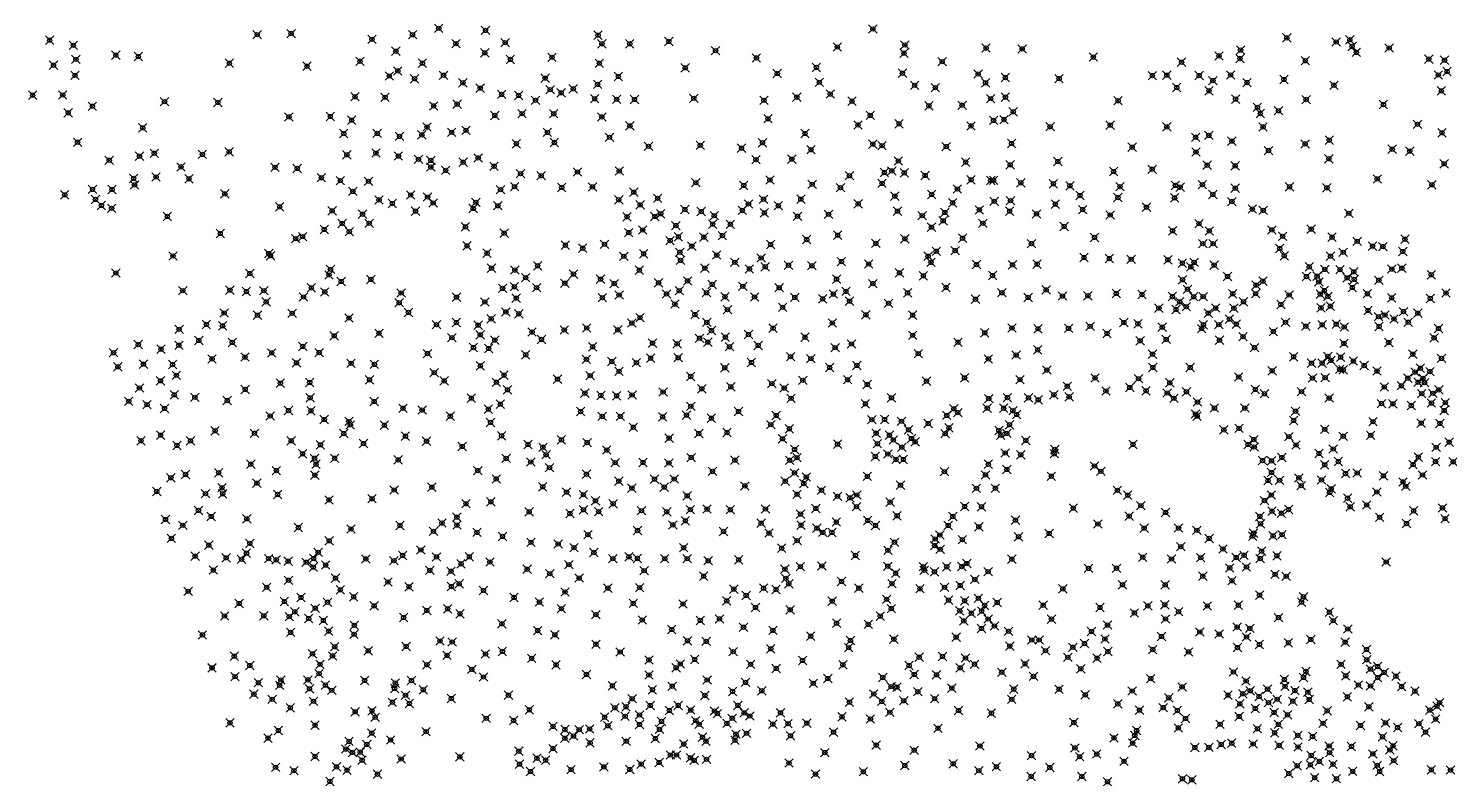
# Model space of a CAD drawing. Header units: millimetres. Extents: x 476859 to 479474, y 2367368 to 2370543.
# Drawn here: x 477284 to 477952, y 2367759 to 2368112 of the extents above; entities that cross this region are included whole.
import ezdxf

# ---------------------------------------------------------------- set-up
doc = ezdxf.new("R2010")
doc.units = ezdxf.units.MM
doc.header["$PDMODE"] = 35
doc.header["$PDSIZE"] = 2

msp = doc.modelspace()

# ---------------------------------------------------------------- linework, layer by layer
for p in [(477391.681, 2368108.976, 13.261), (477407.665, 2368109.449, 14.21), (477464.783, 2368108.927, 8.01), (477477.079, 2368111.927, 7.89), (477499.059, 2368110.964, 7.78), (477551.996, 2368108.697, 7.721), (477681.203, 2368111.638, 8.026), (477875.857, 2368107.441, 7.21), (477294.136, 2368106.371, 12.684), (477305.257, 2368103.95, 12.956), (477445.672, 2368106.775, 8.966), (477456.908, 2368101.176, 9.02), (477485.161, 2368104.715, 8.459), (477508.299, 2368105.212, 7.965), (477553.811, 2368104.67, 7.693), (477566.886, 2368104.671, 8.12), (477585.276, 2368105.762, 8.026), (477607.251, 2368101.43, 7.82), (477664.505, 2368103.152, 8.026), (477696.225, 2368104.114, 6.925), (477734.444, 2368102.657, 6.85), (477751.435, 2368102.247, 6.291), (477854.152, 2368101.734, 6.392), (477899.12, 2368105.51, 6.676), (477905.521, 2368106.528, 6.518), (477906.584, 2368103.433, 6.772), (477924.037, 2368102.706, 6.239), (477295.909, 2368094.597, 12.543), (477306.466, 2368097.36, 12.933), (477325.239, 2368099.299, 13.377), (477335.821, 2368098.691, 13.286), (477378.599, 2368095.54, 13.27), (477415.148, 2368094.128, 14.34), (477440.055, 2368096.456, 9.607), (477469.401, 2368095.55, 9.073), (477498.735, 2368100.411, 8.74), (477510.763, 2368097.324, 9.168), (477530.331, 2368098.309, 7.28), (477552.588, 2368095.507, 7.65), (477626.446, 2368098.019, 7.89), (477695.865, 2368100.261, 7.559), (477713.821, 2368096.263, 6.882), (477784.893, 2368098.44, 6.89), (477826.378, 2368096.012, 7.822), (477843.982, 2368098.964, 6.311), (477853.846, 2368097.7, 6.359), (477884.578, 2368096.721, 6.23), (477908.572, 2368100.628, 6.093), (477942.626, 2368097.464, 6.426), (477950.047, 2368096.976, 5.995), (477306.046, 2368089.85, 12.841), (477453.845, 2368089.541, 9.944), (477457.801, 2368091.912, 9.758), (477465.702, 2368088.236, 9.634), (477479.352, 2368089.866, 9.405), (477527.124, 2368088.523, 8.982), (477561.527, 2368089.312, 8.032), (477593, 2368093.369, 8.06), (477636.257, 2368090.694, 8.14), (477654.666, 2368093.547, 8.404), (477695.119, 2368090.839, 7.816), (477730.749, 2368090.486, 7.028), (477743.527, 2368088.797, 6.681), (477768.783, 2368088.315, 6.87), (477812.659, 2368089.719, 7.968), (477819.499, 2368089.926, 8.009), (477834.665, 2368089.736, 6.33), (477841.111, 2368087.375, 5.94), (477849.465, 2368090, 6.144), (477874.524, 2368087.906, 6.26), (477947.118, 2368090.01, 6.273), (477951.225, 2368091.633, 5.875), (477488.445, 2368086.358, 9.833), (477496.589, 2368083.826, 9.517), (477506.658, 2368080.886, 9.426), (477529.477, 2368083.125, 8.445), (477534.635, 2368081.638, 9.195), (477540.329, 2368083.462, 9.456), (477551.794, 2368085.583, 7.61), (477656.049, 2368086.548, 8.297), (477661.195, 2368081.044, 7.983), (477700.882, 2368085.161, 7.799), (477710.612, 2368084.047, 7.76), (477734.23, 2368086.325, 6.788), (477824.12, 2368084.087, 8.252), (477839.281, 2368082.586, 6.172), (477857.166, 2368086.42, 6.57), (477898.03, 2368085.174, 6.51), (477948.545, 2368082.53, 6.487), (477286.133, 2368080.509, 12.674), (477300.273, 2368080.605, 12.525), (477314.217, 2368075.303, 12.981), (477348.151, 2368077.472, 13.483), (477373.214, 2368077.109, 13.477), (477437.684, 2368079.799, 9.993), (477451.842, 2368079.496, 10.12), (477474.678, 2368075.454, 9.987), (477485.719, 2368076.314, 9.874), (477514.66, 2368080.395, 9.381), (477522.563, 2368078.111, 8.894), (477550.419, 2368078.847, 9.206), (477560.741, 2368078.552, 7.54), (477569.145, 2368078.496, 7.456), (477597.022, 2368079.024, 7.46), (477630.009, 2368078.091, 9.054), (477645.486, 2368079.594, 8.05), (477671.404, 2368077.667, 8.142), (477707.596, 2368075.541, 7.78), (477723.187, 2368075.774, 7.791), (477736.632, 2368078.867, 7.697), (477743.547, 2368079.608, 6.84), (477796.523, 2368077.906, 6.89), (477851.806, 2368078.67, 6.16), (477862.035, 2368074.813, 6.63), (477884.939, 2368078.44, 6.756), (477921.299, 2368076.099, 5.42), (477302.836, 2368072.23, 12.515), (477406.625, 2368070.294, 13.138), (477426.107, 2368070.498, 15.574), (477436.131, 2368068.768, 10.381), (477503.447, 2368071, 9.441), (477516.255, 2368071.821, 8.558), (477531.145, 2368071.805, 9.466), (477553.754, 2368070.298, 8.14), (477631.921, 2368069.448, 7.39), (477680.005, 2368071.014, 8.374), (477738.002, 2368068.662, 7.753), (477742.876, 2368069.033, 7.672), (477747.222, 2368072.691, 7.554), (477863.433, 2368071.876, 7.025), (477871.979, 2368073.204, 7.015), (477337.876, 2368065.156, 13.185), (477432.406, 2368062.488, 10.602), (477448.151, 2368062.565, 10.931), (477458.628, 2368061.156, 10.762), (477469.144, 2368061.861, 10.588), (477471.55, 2368065.535, 9.972), (477483.164, 2368063.051, 10.027), (477489.903, 2368064.016, 9.802), (477528.178, 2368063.026, 9.297), (477557.387, 2368060.697, 7.86), (477566.967, 2368066.094, 8.189), (477649.295, 2368062.493, 7.567), (477674.231, 2368066.526, 7.749), (477693.524, 2368067.077, 7.982), (477727.352, 2368066.068, 7.877), (477764.564, 2368065.692, 7.567), (477792.832, 2368066.434, 7.48), (477819.45, 2368065.609, 6.93), (477833.018, 2368060.741, 8.22), (477839.223, 2368061.611, 8.161), (477864.708, 2368065.587, 7.051), (477937.334, 2368066.812, 6.938), (477948.84, 2368062.859, 7.64), (477307.254, 2368058.381, 12.401), (477513.583, 2368057.672, 9.345), (477531.421, 2368058.246, 9.359), (477575.735, 2368056.485, 7.804), (477600.073, 2368056.931, 6.923), (477619.436, 2368055.601, 7.159), (477629.318, 2368058.148, 7.374), (477652.142, 2368054.885, 7.828), (477681.226, 2368057.527, 8.277), (477685.545, 2368056.8, 8.236), (477715.733, 2368056.356, 7.84), (477746.464, 2368057.799, 7.781), (477803.161, 2368056.051, 7.349), (477850.056, 2368058.902, 7.317), (477867.304, 2368054.471, 7.951), (477884.536, 2368057.597, 8.197), (477895.845, 2368059.417, 7.426), (477925.459, 2368055.127, 7.88), (477933.701, 2368054.212, 7.799), (477322.141, 2368049.928, 12.761), (477336.333, 2368051.87, 13.145), (477343.318, 2368053.218, 13.256), (477365.945, 2368052.69, 13.449), (477378.539, 2368053.869, 13.582), (477433.896, 2368052.52, 10.911), (477447.556, 2368053.31, 10.798), (477458.102, 2368051.902, 10.745), (477467.578, 2368050.372, 11.106), (477473.379, 2368049.844, 11.024), (477488.558, 2368049.007, 10.937), (477495.613, 2368051.014, 9.822), (477626.248, 2368050.2, 7.526), (477643.113, 2368050.463, 7.51), (477693.183, 2368049.582, 8.353), (477724.861, 2368049.064, 7.969), (477745.825, 2368047.772, 7.957), (477768.189, 2368049.315, 7.34), (477833.144, 2368053.828, 8.19), (477838.415, 2368047.589, 8.128), (477851.588, 2368047.292, 7.744), (477895.648, 2368050.641, 8.43), (477949.868, 2368048.294, 8.994), (477333.626, 2368041.379, 12.81), (477344.155, 2368042.07, 13.087), (477355.891, 2368046.794, 13.585), (477359.634, 2368041.226, 13.509), (477400.081, 2368046.625, 13.483), (477410.524, 2368046.092, 13.31), (477421.866, 2368041.725, 13.072), (477473.372, 2368046.74, 11.071), (477480.348, 2368045.175, 11.024), (477503.092, 2368047.101, 10.399), (477515.551, 2368043.626, 9.859), (477525.246, 2368042.671, 10.01), (477542.291, 2368044.409, 9.781), (477561.972, 2368044.888, 7.78), (477632.823, 2368040.657, 7.48), (477670.216, 2368042.671, 8.774), (477686.608, 2368044.142, 8.752), (477690.119, 2368044.913, 8.671), (477695.991, 2368043.989, 8.785), (477705.796, 2368042.752, 8.71), (477727.393, 2368040.766, 8.58), (477794.475, 2368044.612, 7.419), (477812.555, 2368045.7, 7.363), (477918.409, 2368041.151, 9.35), (477314.27, 2368036.236, 12.317), (477323.459, 2368036.186, 12.596), (477334.054, 2368038.324, 12.861), (477376.456, 2368034.114, 12.58), (477430.791, 2368040.352, 11.156), (477436.702, 2368035.306, 11.385), (477444.067, 2368040.023, 11.046), (477506.144, 2368036.125, 9.899), (477512.758, 2368037.51, 10.079), (477534.908, 2368037.127, 9.839), (477549.364, 2368037.395, 9.728), (477568.805, 2368034.922, 9.463), (477597.985, 2368039.39, 7.295), (477620.504, 2368038.098, 7.507), (477652.67, 2368038.618, 8.683), (477665.967, 2368037.061, 8.724), (477685.549, 2368039.064, 8.826), (477708.876, 2368033.877, 8.51), (477720.972, 2368036.414, 8.56), (477736.668, 2368040.414, 8.44), (477738.017, 2368040.509, 8.478), (477750.819, 2368039.357, 8.379), (477766.082, 2368038.884, 8.383), (477773.902, 2368037.93, 8.225), (477797.44, 2368037.528, 8.156), (477823.49, 2368038.085, 8.221), (477825.724, 2368037.321, 8.154), (477836.179, 2368038.475, 8.186), (477841.102, 2368033.861, 8.238), (477851.615, 2368036.786, 8.408), (477877.178, 2368037.466, 9.45), (477894.727, 2368036.988, 9.66), (477944.109, 2368038.403, 9.552), (477301.204, 2368033.67, 12.491), (477315.646, 2368031.52, 12.307), (477318.44, 2368028.693, 12.303), (477323.254, 2368027.339, 12.358), (477402.264, 2368028.022, 12.42), (477449.011, 2368031.281, 11.634), (477455.263, 2368029.609, 11.748), (477463.882, 2368033.594, 11.124), (477471.828, 2368032.663, 11.396), (477474.46, 2368029.842, 12.538), (477493.295, 2368027.251, 11.091), (477494.483, 2368030.161, 10.432), (477504.889, 2368028.57, 10.486), (477561.745, 2368031.353, 9.837), (477571.786, 2368028.971, 9.576), (477580.02, 2368032.043, 9.233), (477622.708, 2368029.391, 9.656), (477629.778, 2368031.591, 8.422), (477636.762, 2368028.573, 8.709), (477647.409, 2368031.645, 8.724), (477674.321, 2368029.42, 8.63), (477691.559, 2368033.071, 8.65), (477718.736, 2368029.893, 8.335), (477738.285, 2368030.646, 8.37), (477745.984, 2368030.942, 8.524), (477767.01, 2368029.327, 8.17), (477778.615, 2368033.387, 8.262), (477796.454, 2368032.393, 8.225), (477809.862, 2368027.896, 8.13), (477823.115, 2368032.263, 8.322), (477850.06, 2368030.494, 8.251), (477349.469, 2368023.535, 12.61), (477426.954, 2368026.128, 11.853), (477441.252, 2368024.556, 11.825), (477466.144, 2368026.043, 11.721), (477565.597, 2368023.351, 9.829), (477578.73, 2368023.508, 9.53), (477581.466, 2368024.775, 9.281), (477592.838, 2368026.754, 9.057), (477600.486, 2368025.83, 9.015), (477606.642, 2368023.884, 8.863), (477619.826, 2368026.371, 8.815), (477630.175, 2368025.184, 8.829), (477645.78, 2368023.602, 8.69), (477660.393, 2368024.515, 8.67), (477692.815, 2368025.998, 8.61), (477704.428, 2368023.909, 8.51), (477714.25, 2368021.465, 8.444), (477715.054, 2368025.398, 8.442), (477731.304, 2368026.591, 8.332), (477745.569, 2368026.012, 8.399), (477758.169, 2368024.702, 8), (477779.898, 2368026.746, 8.2), (477792.824, 2368024.203, 8.175), (477859.676, 2368027.002, 8.844), (477864.78, 2368026.377, 9.384), (477905.053, 2368025.002, 10.068), (477374.37, 2368015.512, 12.67), (477413.071, 2368014.039, 12.119), (477423.255, 2368017.394, 11.82), (477431.665, 2368020.218, 12.036), (477435.016, 2368016.383, 12.026), (477444.358, 2368020.28, 11.902), (477489.623, 2368018.607, 11.592), (477507.816, 2368015.63, 10.469), (477566.426, 2368015.929, 9.86), (477572.966, 2368017.173, 9.51), (477588.6, 2368019.22, 9.66), (477589.757, 2368013.935, 9.573), (477605.892, 2368019.928, 8.982), (477610.472, 2368014.519, 9.08), (477614.2, 2368019.844, 8.914), (477664.688, 2368014.727, 8.52), (477708.777, 2368018.478, 8.45), (477732.971, 2368020.291, 8.475), (477771.175, 2368018.831, 8.08), (477822.177, 2368016.782, 8.322), (477834.594, 2368020.142, 8.901), (477839.444, 2368016.707, 8.85), (477868.861, 2368017.189, 9.342), (477873.923, 2368014.194, 9.41), (477887.353, 2368017.56, 9.975), (477409.784, 2368013.079, 12.361), (477490.372, 2368009.689, 11.592), (477536.615, 2368009.994, 10.192), (477544.789, 2368008.599, 10.09), (477555.032, 2368010.437, 9.657), (477585.848, 2368012.169, 9.393), (477596.065, 2368009.574, 9.275), (477601.728, 2368013.772, 9.186), (477633.178, 2368010.312, 8.77), (477650.119, 2368012.651, 8.64), (477682.621, 2368010.867, 8.53), (477696.277, 2368013.016, 8.48), (477711.047, 2368007.153, 8.699), (477719.898, 2368007.479, 8.977), (477723.416, 2368013.287, 8.963), (477755.78, 2368010.765, 8.145), (477785.433, 2368013.662, 7.99), (477836.36, 2368010.742, 8.834), (477841.242, 2368010.715, 8.872), (477872.551, 2368008.444, 9.654), (477897.164, 2368013.75, 10.294), (477908.977, 2368011.836, 10.816), (477916.195, 2368009.57, 11.174), (477921.064, 2368009.359, 11.447), (477931.43, 2368012.821, 11.794), (477352.116, 2368004.933, 12.73), (477397.166, 2368006.082, 12.66), (477397.93, 2368005.055, 12.106), (477499.797, 2368006.247, 11.792), (477564.079, 2368004.786, 9.763), (477573.442, 2368005.953, 9.399), (477590.485, 2368006.694, 9.066), (477590.794, 2368002.873, 8.795), (477607.807, 2368005.372, 8.98), (477616.353, 2368001.946, 8.779), (477628.662, 2368003.987, 8.702), (477641.534, 2368000.58, 8.627), (477666.417, 2368002.293, 8.55), (477679.256, 2368001.187, 8.49), (477707.196, 2368004.846, 8.969), (477708.568, 2368001.931, 8.974), (477729.933, 2368000.916, 8.33), (477746.878, 2368000.765, 8.11), (477758.431, 2368001.112, 7.831), (477780.493, 2368004.21, 7.81), (477792.406, 2368003.734, 7.786), (477802.693, 2368003.386, 7.77), (477819.98, 2368003.135, 8.287), (477826.75, 2368001.597, 8.77), (477832.274, 2368001.925, 8.809), (477841.692, 2368000.656, 8.88), (477874.679, 2368005.023, 9.654), (477896.45, 2368004.845, 10.19), (477902.403, 2368006.663, 10.28), (477930.397, 2368007.056, 11.333), (477325.246, 2367996.942, 12.282), (477388.246, 2367996.686, 12.125), (477425.463, 2367996.018, 12.528), (477426.182, 2367998.66, 13.842), (477445.168, 2367993.912, 13.248), (477501.884, 2367999.221, 11.84), (477512.879, 2367998.328, 11.878), (477517.958, 2367994.751, 11.76), (477523.608, 2368000.355, 12.378), (477540.423, 2367996.431, 10.571), (477553.182, 2367994.055, 10.13), (477571.406, 2367998.243, 9.86), (477602.192, 2367999.239, 8.77), (477623.162, 2367998.859, 8.779), (477630.603, 2367999.864, 8.702), (477652.562, 2368000.358, 8.6), (477664.176, 2367994.047, 8.36), (477693.73, 2367997.017, 8.627), (477704.949, 2367995.622, 8.68), (477737.536, 2367995.751, 8.09), (477826.864, 2367993.755, 8.778), (477830.773, 2367999.831, 8.882), (477848.007, 2367995.309, 8.87), (477885.11, 2367995.267, 9.803), (477886.433, 2367999.808, 9.793), (477890.127, 2367995.43, 9.84), (477893.739, 2367998.641, 9.907), (477900.888, 2367998.516, 10.35), (477904.238, 2367994.692, 10.19), (477907.385, 2367997.501, 11.108), (477907.578, 2367993.914, 10.88), (477925.273, 2367998.791, 11.77), (477929.934, 2367999.216, 11.902), (477943.801, 2367996.122, 12.298), (477356.71, 2367988.641, 12.97), (477378.865, 2367988.881, 12.954), (477386.613, 2367988.224, 12.019), (477394.868, 2367988.659, 12.116), (477417.176, 2367989.95, 12.421), (477423.465, 2367988.043, 12.41), (477431.226, 2367992.947, 13.13), (477459.441, 2367987.547, 13.136), (477507.109, 2367989.711, 12.008), (477512.609, 2367990.504, 12.008), (477523.107, 2367990.035, 11.57), (477536.381, 2367992.113, 11.14), (477559.592, 2367991.961, 10.03), (477580.444, 2367992.298, 9.67), (477584.175, 2367987.103, 9.55), (477590.182, 2367988.63, 9.012), (477594.099, 2367993.213, 9.033), (477603.029, 2367987.671, 9.03), (477605.688, 2367991.571, 9.002), (477620.094, 2367990.689, 8.805), (477637.147, 2367990.026, 8.622), (477668.576, 2367988.306, 8.558), (477681.233, 2367991.961, 8.55), (477697.566, 2367987.587, 8.44), (477715.611, 2367990.151, 8.15), (477741.899, 2367987.675, 7.515), (477762.703, 2367989.004, 7.67), (477795.686, 2367987.309, 7.609), (477829.205, 2367989.301, 8.509), (477850.454, 2367987.162, 8.87), (477861.245, 2367987.219, 8.951), (477861.443, 2367991.236, 8.859), (477864.652, 2367993.068, 9.824), (477890.908, 2367992.709, 9.776), (477893.52, 2367988.716, 9.745), (477906.685, 2367990.115, 10.67), (477913.741, 2367987.202, 11.17), (477919.134, 2367993.52, 11.56), (477950.731, 2367987.543, 12.931), (477395.937, 2367983.374, 12.142), (477413.492, 2367985.681, 12.424), (477458.457, 2367982.968, 13.103), (477485.403, 2367985.603, 12.94), (477498.716, 2367983.311, 12.865), (477513.519, 2367985.127, 11.921), (477554.023, 2367985.354, 10.003), (477561.905, 2367986.593, 9.99), (477588.146, 2367982.347, 9.493), (477611.7, 2367985.773, 8.98), (477625.617, 2367985.683, 8.805), (477638.796, 2367980.81, 8.319), (477644.514, 2367985.478, 8.594), (477657.608, 2367984.776, 8.586), (477662.635, 2367987.051, 8.539), (477670.276, 2367983.72, 8.391), (477688.611, 2367982.682, 8.31), (477729.467, 2367984.607, 7.529), (477754.228, 2367985.451, 7.58), (477770.368, 2367986.107, 7.525), (477782.349, 2367986.255, 7.572), (477807.764, 2367986.804, 7.661), (477815.72, 2367980.46, 7.44), (477822.064, 2367985.88, 7.96), (477825.513, 2367983.377, 7.764), (477828.598, 2367981.141, 7.77), (477832.075, 2367985.787, 8.605), (477836.517, 2367985.816, 8.782), (477842.415, 2367980.477, 8.795), (477851.002, 2367980.389, 8.858), (477855.542, 2367983.432, 8.793), (477873.123, 2367982.175, 9.471), (477876.955, 2367986.601, 11.08), (477891.611, 2367987.011, 9.747), (477891.927, 2367980.554, 9.527), (477895.199, 2367985.862, 9.73), (477896.331, 2367981.342, 9.698), (477925.186, 2367985.26, 11.46), (477943.342, 2367984.993, 12.814), (477376.169, 2367978.153, 12.031), (477391.872, 2367977.087, 12.165), (477408.171, 2367978.006, 12.493), (477434.89, 2367975.788, 12.386), (477462.82, 2367978.415, 12.82), (477501.731, 2367975.366, 12.872), (477508.634, 2367978.637, 12.391), (477514.73, 2367977.789, 12.059), (477571.726, 2367975.937, 9.62), (477597.56, 2367977.417, 9.414), (477603.153, 2367973.735, 9.262), (477612.839, 2367979.73, 8.868), (477677.938, 2367977.277, 8.19), (477699.957, 2367977.115, 7.79), (477823.753, 2367979.787, 7.77), (477838.939, 2367978.079, 8.81), (477848.88, 2367975.288, 8.806), (477875.262, 2367973.764, 8.789), (477914.051, 2367979.335, 11.28), (477919.012, 2367976.431, 11.504), (477922.055, 2367977.196, 11.514), (477926.266, 2367975.313, 11.911), (477930.743, 2367978.8, 12.418), (477932.964, 2367973.785, 12.382), (477937.476, 2367978.055, 12.744), (477354.985, 2367970.474, 13.484), (477367.793, 2367972.769, 12.105), (477375.45, 2367972.108, 12.105), (477427.923, 2367967.429, 12.31), (477448.99, 2367968.615, 12.71), (477475.989, 2367972.657, 12.468), (477485.343, 2367973.663, 13.182), (477495.586, 2367972.434, 12.98), (477496.585, 2367967.89, 13.002), (477520.962, 2367969.189, 12.379), (477536.112, 2367970.148, 10.988), (477546.646, 2367971.109, 10.87), (477561.293, 2367970.194, 10.54), (477567.861, 2367973.423, 10.327), (477605.319, 2367969.895, 8.984), (477622.734, 2367968.016, 9.03), (477634.292, 2367971.015, 8.55), (477662.155, 2367973.443, 8.155), (477699.956, 2367967.645, 7.51), (477733.83, 2367968.827, 7.5), (477746.627, 2367971.102, 7.387), (477758.888, 2367970.697, 7.276), (477773.276, 2367970.909, 7.207), (477783.371, 2367971.874, 7.219), (477791.312, 2367968.533, 7.19), (477799.241, 2367973.687, 7.18), (477805.881, 2367973.072, 7.166), (477817.296, 2367971.478, 7.205), (477835.844, 2367970.813, 7.138), (477836.649, 2367972.591, 7.198), (477843.921, 2367972.653, 8.82), (477852.147, 2367972.913, 8.85), (477855.292, 2367967.041, 8.78), (477869.523, 2367969.406, 8.663), (477884.81, 2367971.912, 9.01), (477892.497, 2367972.597, 9.116), (477899.14, 2367972.897, 9.6), (477902.902, 2367971.577, 9.63), (477919.254, 2367971.837, 11.375), (477947.225, 2367970.856, 12.638), (477335.779, 2367963.323, 12.16), (477346.462, 2367961.148, 12.1), (477354.917, 2367962.97, 12.097), (477364.253, 2367965.209, 12.102), (477379.985, 2367964.315, 12.19), (477413.168, 2367962.434, 12.353), (477483.262, 2367966.544, 12.594), (477493.38, 2367961.913, 12.566), (477500.542, 2367961.468, 12.623), (477503.449, 2367965.382, 12.823), (477525.386, 2367965.722, 11.33), (477549.477, 2367962.237, 10.81), (477577.594, 2367963.982, 9.586), (477589.158, 2367963.614, 9.399), (477599.735, 2367966.266, 9.119), (477603.592, 2367964.431, 9.143), (477611.841, 2367966.812, 9.11), (477613.818, 2367962.29, 8.995), (477627.289, 2367962.909, 8.47), (477649.304, 2367966.759, 8.026), (477663.471, 2367961.84, 7.997), (477671.146, 2367963.566, 7.92), (477721.241, 2367964.388, 7.518), (477758.723, 2367960.809, 6.87), (477806.897, 2367965.08, 6.95), (477819.142, 2367965.745, 7.037), (477844.216, 2367965.37, 7.11), (477860.676, 2367961.882, 8.559), (477902.75, 2367963.859, 9.322), (477923.812, 2367964.29, 10.868), (477945.151, 2367966.447, 12.403), (477324.159, 2367959.479, 12.099), (477338.21, 2367954.086, 11.847), (477351.927, 2367953.913, 12.003), (477370.483, 2367956.562, 12.086), (477385.992, 2367957.438, 12.19), (477398.511, 2367959.373, 12.263), (477410.179, 2367954.716, 12.218), (477420.835, 2367959.529, 12.514), (477435.857, 2367954.499, 12.262), (477446.827, 2367954.001, 12.471), (477471.773, 2367959.065, 12.418), (477517.993, 2367958.498, 12.219), (477546.507, 2367956.358, 11.19), (477558.465, 2367955.329, 10.79), (477570.029, 2367954.816, 10.14), (477576.753, 2367956.895, 9.61), (477589.665, 2367957.12, 9.51), (477624.104, 2367954.892, 8.39), (477642.538, 2367957.614, 8.14), (477652.078, 2367956.678, 7.892), (477702.573, 2367959.04, 7.389), (477735.542, 2367956.549, 6.81), (477748.631, 2367958.385, 6.755), (477812.738, 2367958.804, 6.75), (477879.108, 2367957.554, 8.37), (477887.5, 2367954.529, 8.406), (477892.497, 2367954.599, 8.745), (477895.192, 2367957.731, 9.093), (477896.643, 2367955.865, 9.15), (477901.2, 2367957.376, 9.335), (477907.155, 2367955.553, 9.364), (477935.133, 2367958.81, 11.425), (477948.643, 2367956.808, 11.949), (477326.2, 2367952.837, 12.077), (477353.675, 2367948.849, 12.058), (477474.953, 2367950.096, 12.444), (477496.646, 2367953.302, 12.634), (477507.768, 2367948.957, 13.02), (477532.939, 2367947.063, 11.216), (477548.271, 2367948.712, 11.031), (477561.845, 2367950.744, 10.65), (477595.576, 2367948.338, 8.86), (477611.609, 2367952.396, 9.48), (477660.9, 2367952.515, 7.855), (477673.724, 2367953.499, 7.823), (477724.366, 2367947.677, 7.1), (477763.023, 2367951.339, 6.41), (477785.685, 2367947.629, 6.659), (477806.166, 2367947.296, 6.692), (477812.885, 2367952.538, 6.61), (477830.447, 2367952.506, 6.726), (477853.258, 2367948.064, 6.665), (477868.978, 2367950.976, 7.783), (477887.958, 2367947.566, 7.828), (477893.887, 2367947.738, 8.569), (477900.762, 2367951.641, 9.365), (477902.404, 2367951.45, 9.374), (477912.285, 2367953.444, 10.306), (477918.299, 2367950.869, 10.88), (477932.762, 2367947.499, 10.845), (477936.208, 2367950.39, 11.843), (477938.673, 2367952.191, 11.77), (477939.916, 2367947.436, 11.456), (477943.177, 2367950.608, 11.544), (477336.327, 2367942.91, 11.87), (477346.253, 2367946.273, 11.894), (477386.062, 2367942.226, 12.109), (477402.617, 2367945.174, 12.038), (477416.417, 2367945.489, 12.199), (477444.507, 2367946.765, 12.362), (477479.651, 2367946.239, 12.512), (477504.161, 2367945.58, 12.924), (477509.427, 2367942.045, 12.415), (477545.81, 2367940.496, 11.08), (477582.585, 2367941.001, 9.592), (477600.775, 2367942.523, 8.73), (477614.428, 2367943.439, 8.427), (477633.749, 2367944.939, 8.09), (477639.532, 2367942.866, 7.956), (477648.276, 2367946.495, 7.809), (477669.371, 2367946.793, 7.881), (477678.578, 2367944.557, 7.76), (477706.44, 2367946.144, 7.28), (477750.412, 2367946.821, 6.374), (477772.645, 2367943.714, 6.264), (477790.831, 2367941.482, 5.358), (477802.023, 2367943.132, 6.023), (477809.685, 2367941.576, 5.358), (477819.647, 2367940.557, 6.375), (477820.852, 2367945.323, 6.409), (477828.684, 2367941.126, 6.588), (477861.072, 2367942.23, 6.721), (477882.796, 2367941.163, 7.181), (477921.743, 2367943.379, 9.408), (477929.737, 2367943.962, 10.712), (477937.583, 2367945.601, 10.671), (477940.584, 2367945.439, 11.171), (477944.58, 2367940.402, 10.55), (477947.35, 2367942, 10.809), (477331.309, 2367936.645, 12.01), (477339.93, 2367935.065, 11.77), (477352.72, 2367939.669, 12.099), (477362.416, 2367938.509, 12.18), (477377.612, 2367936.995, 12.17), (477416.588, 2367938.294, 12.16), (477446.725, 2367936.536, 10.516), (477492.41, 2367938.121, 12.481), (477506.052, 2367935.288, 12.508), (477553.362, 2367939.41, 10.87), (477560.749, 2367939.24, 10.25), (477567.997, 2367939.613, 9.774), (477595.592, 2367934.286, 8.687), (477642.747, 2367938.026, 7.866), (477677.682, 2367935.456, 7.725), (477689.952, 2367938.289, 7.31), (477735.72, 2367937.919, 6.755), (477744.482, 2367938.386, 6.246), (477754.396, 2367938.236, 6.062), (477758.996, 2367937.337, 5.358), (477766.357, 2367939.718, 6.388), (477773.504, 2367938.731, 5.358), (477822.801, 2367938.038, 5.358), (477833.905, 2367936.297, 6.53), (477865.386, 2367940.21, 6.648), (477895.798, 2367938.178, 8.23), (477920.394, 2367935.565, 9.11), (477925.755, 2367935.464, 9.286), (477934.402, 2367934.648, 9.17), (477939.325, 2367940.229, 10.07), (477943.86, 2367935.828, 9.89), (477950.409, 2367936.004, 10.04), (477348.109, 2367933.28, 11.864), (477397.812, 2367929.751, 12.12), (477406.413, 2367932.291, 12.122), (477417.007, 2367932.166, 12.163), (477423.237, 2367928.091, 12.05), (477434.882, 2367927.229, 11.972), (477460.28, 2367933.362, 12.366), (477469.256, 2367932.524, 12.358), (477482.5, 2367929.635, 12.488), (477500.402, 2367932.981, 12.514), (477543.819, 2367931.82, 10.695), (477553.95, 2367929.558, 10.67), (477562.485, 2367929.546, 10.41), (477582.396, 2367929.31, 9.687), (477593.601, 2367930.161, 8.87), (477605.274, 2367928.704, 8.55), (477618.023, 2367931.863, 8.37), (477635.758, 2367929.98, 7.971), (477680.735, 2367928.004, 7.668), (477686.749, 2367928.111, 7.61), (477694.659, 2367927.227, 7.297), (477715.962, 2367930.029, 7.219), (477719.311, 2367933.094, 7.471), (477721.155, 2367931.328, 5.67), (477735.001, 2367933.453, 5.67), (477742.747, 2367933.394, 6.645), (477747.098, 2367932.212, 6.198), (477748.86, 2367930.43, 5.358), (477832.936, 2367930.684, 6.043), (477833.667, 2367929.668, 5.358), (477841.825, 2367933.479, 6.477), (477856.13, 2367933.476, 6.435), (477879.12, 2367927.651, 6.633), (477879.989, 2367931.953, 6.776), (477916.392, 2367927.089, 8.33), (477949.872, 2367932.313, 9.58), (477346.325, 2367920.738, 11.645), (477371.9, 2367922.773, 12.2), (477390.445, 2367921.618, 12.21), (477432.436, 2367921.476, 12.082), (477435.411, 2367925.53, 12.076), (477451.478, 2367925.417, 12.292), (477461.402, 2367920.25, 12.214), (477501.428, 2367926.721, 12.63), (477506.64, 2367920.442, 12.533), (477568.577, 2367924.435, 10.099), (477599.381, 2367921.472, 8.68), (477612.626, 2367921.956, 8.49), (477633.21, 2367925.678, 8.08), (477641.951, 2367923.745, 7.794), (477682.768, 2367921.672, 7.628), (477689.039, 2367920.695, 7.63), (477698.003, 2367923.241, 7.885), (477707.216, 2367926.183, 7.601), (477715.241, 2367921.428, 5.67), (477717.011, 2367924.158, 8.307), (477740.511, 2367922.945, 5.67), (477741.353, 2367920.64, 6.089), (477744.202, 2367921.567, 6.051), (477745.464, 2367925.612, 5.938), (477846.291, 2367923.207, 5.358), (477853.425, 2367923.916, 6.367), (477893.701, 2367923.483, 7.14), (477915.338, 2367920.661, 8.181), (477939.053, 2367926.381, 8.86), (477947.869, 2367926.224, 8.62), (477337.064, 2367918.094, 11.931), (477353.97, 2367915.897, 11.673), (477360.343, 2367918.054, 11.98), (477407.703, 2367918.062, 12.143), (477421.421, 2367916.213, 12.066), (477441.715, 2367916.783, 12.197), (477471.351, 2367917.915, 12.51), (477488.131, 2367915.42, 12.66), (477519.071, 2367916.33, 12.03), (477526.084, 2367915.042, 11.499), (477534.758, 2367918.513, 11.33), (477546.848, 2367917.227, 10.816), (477556.072, 2367913.73, 10.56), (477585.397, 2367919.352, 9.387), (477638.762, 2367918.989, 7.837), (477644.415, 2367914.008, 7.709), (477664.641, 2367916.501, 4.56), (477683.348, 2367916.706, 7.624), (477690.863, 2367918.445, 8.303), (477694.844, 2367915.042, 7.539), (477699.353, 2367919.163, 8.894), (477701.085, 2367917.561, 5.67), (477753.167, 2367918.262, 5.358), (477766.765, 2367914.084, 5.358), (477803.56, 2367916.376, 3.56), (477857.636, 2367916.373, 5.358), (477860.362, 2367918.646, 6.367), (477860.564, 2367915.161, 6.485), (477876.852, 2367920.007, 6.464), (477880.188, 2367916.109, 6.415), (477897.695, 2367914.24, 6.55), (477902.4, 2367920.217, 7.423), (477946.113, 2367915.001, 8.21), (477952.205, 2367917.455, 8.059), (477388.715, 2367907.085, 12.268), (477413.079, 2367911.969, 11.948), (477418.687, 2367909.876, 12.082), (477419.363, 2367907.067, 12.1), (477428.159, 2367909.864, 12.1), (477458.016, 2367909.109, 12.92), (477508.755, 2367909.81, 12.578), (477520.357, 2367908.103, 11.834), (477527.566, 2367911.542, 11.84), (477560.058, 2367907.801, 10.265), (477573.143, 2367907.894, 9.771), (477585.311, 2367907.651, 9.033), (477595.776, 2367910.175, 8.744), (477616.35, 2367908.966, 8.509), (477642.094, 2367908.922, 7.735), (477645.556, 2367910.158, 7.684), (477682.356, 2367910.725, 7.553), (477688.249, 2367911.875, 7.542), (477692.085, 2367909.35, 7.562), (477695.568, 2367909.302, 5.67), (477735.506, 2367907.079, 5.67), (477743.433, 2367912.338, 5.851), (477750.783, 2367911.496, 5.77), (477766.523, 2367912.008, 5.89), (477864.443, 2367908.799, 5.358), (477868.659, 2367908.638, 6.44), (477873.572, 2367910.24, 6.392), (477890.995, 2367912.1, 6.4), (477900.117, 2367908.319, 6.37), (477935.239, 2367906.931, 7.63), (477937.74, 2367910.417, 8.01), (477945.85, 2367908.302, 8.19), (477954.127, 2367908.183, 6.9), (477351.134, 2367900.709, 11.603), (477358.029, 2367902.274, 11.599), (477373.594, 2367903.063, 11.89), (477400.715, 2367904.066, 11.734), (477418.83, 2367901.938, 12.21), (477495.44, 2367904.065, 12.42), (477529.2, 2367905.457, 11.697), (477546.525, 2367902.376, 11.304), (477605.81, 2367903.713, 8.64), (477644.364, 2367902.98, 7.718), (477649.905, 2367901.072, 7.619), (477678.63, 2367901.361, 7.503), (477714.884, 2367903.587, 3.72), (477734.18, 2367902.031, 5.923), (477744.233, 2367904.579, 5.894), (477765.141, 2367901.403, 6.05), (477785.414, 2367906.231, 6.03), (477788.419, 2367903.723, 5.358), (477868.711, 2367903.184, 6.547), (477881.55, 2367900.618, 6.45), (477893.706, 2367906.791, 6.39), (477903.533, 2367902.681, 6.35), (477908.953, 2367902.966, 6.309), (477921.307, 2367901.607, 6.459), (477939.701, 2367902.013, 7.56), (477344.496, 2367894.294, 11.88), (477375.153, 2367896.024, 11.738), (477391.572, 2367898.16, 11.738), (477456.138, 2367894.959, 13.297), (477473.845, 2367896.289, 12.49), (477504.13, 2367900.164, 12.559), (477525.977, 2367896.455, 11.828), (477537.193, 2367893.953, 11.477), (477561.752, 2367899.12, 10.33), (477567.914, 2367895.851, 9.68), (477578.527, 2367900.069, 9.708), (477583.118, 2367896.328, 9.24), (477587.825, 2367900.119, 8.958), (477621.05, 2367896.865, 8.44), (477640.02, 2367899.086, 8.25), (477648.729, 2367898.012, 7.619), (477657.023, 2367894.835, 7.519), (477694.221, 2367897.233, 5.67), (477729.901, 2367895.747, 5.67), (477738.814, 2367895.776, 6.026), (477796.2, 2367894.816, 6.1), (477867.049, 2367899.414, 5.358), (477872.475, 2367899.513, 6.36), (477882.645, 2367896.987, 4.799), (477892.152, 2367899.683, 5.753), (477896.052, 2367893.813, 4.799), (477896.751, 2367895.514, 5.702), (477918.202, 2367894.019, 6.41), (477930.509, 2367898.743, 6.539), (477931.81, 2367896.701, 6.751), (477367.408, 2367893.231, 11.712), (477375.508, 2367893.181, 11.712), (477401.332, 2367892.878, 12.23), (477425.481, 2367890.288, 12.13), (477445.727, 2367890.851, 12.39), (477489.916, 2367888.503, 12.556), (477501.599, 2367889.4, 12.54), (477545.067, 2367892.769, 11.293), (477550.766, 2367889.885, 10.88), (477559.081, 2367888.495, 9.89), (477593.931, 2367892.216, 8.67), (477645.552, 2367892.956, 8.19), (477664.568, 2367891.992, 7.463), (477670.441, 2367891.273, 7.424), (477673.535, 2367887.123, 7.51), (477673.692, 2367892.621, 7.403), (477689.34, 2367889.219, 7.68), (477724.378, 2367887.213, 7.48), (477732.324, 2367887.082, 6.108), (477801.071, 2367892.545, 5.358), (477807.256, 2367887.597, 6.13), (477865.4, 2367889.98, 5.358), (477868.582, 2367892.602, 6.289), (477904.46, 2367891.093, 6.33), (477905.658, 2367887.047, 4.799), (477913.428, 2367887.928, 6.39), (477348.583, 2367881.093, 11.704), (477364.075, 2367885.349, 11.531), (477370.073, 2367882.516, 11.671), (477386.808, 2367881.399, 12.19), (477485.61, 2367882.193, 12.528), (477519.585, 2367884.694, 12.18), (477538.777, 2367883.896, 11.405), (477545.116, 2367885.661, 10.97), (477552.267, 2367884.786, 10.694), (477572.406, 2367885.251, 9.554), (477584.304, 2367884.709, 8.834), (477593.023, 2367880.472, 8.56), (477595.397, 2367885.705, 8.49), (477603.249, 2367886.004, 8.171), (477614.209, 2367885.68, 8.005), (477630.701, 2367886.03, 7.825), (477647.176, 2367883.629, 7.545), (477654.419, 2367886.251, 7.549), (477678.811, 2367880.617, 7.332), (477692.607, 2367882.818, 5.67), (477718.796, 2367882.474, 5.67), (477748.264, 2367880.777, 6.086), (477775.499, 2367886.463, 6.22), (477801.745, 2367882.687, 6.08), (477818.862, 2367884.369, 5.358), (477863.174, 2367882.533, 6.316), (477868.919, 2367884.975, 6.28), (477873.306, 2367884.013, 6.37), (477876.748, 2367885.764, 4.799), (477919.533, 2367882.101, 4.799), (477935.549, 2367885.133, 6.188), (477949.052, 2367886.524, 5.996), (477950.256, 2367881.469, 4.799), (477356.723, 2367878.341, 11.484), (477411.062, 2367877.307, 12.033), (477435.819, 2367876.642, 12.28), (477458.867, 2367878.24, 12.43), (477474.624, 2367875.546, 12.528), (477478.584, 2367879.417, 12.556), (477485.631, 2367878.479, 12.66), (477495.041, 2367875.041, 12.506), (477547.246, 2367873.961, 11.137), (477570.572, 2367875.894, 9.831), (477587.124, 2367878.545, 8.77), (477611.013, 2367875.495, 8.04), (477628.671, 2367879.345, 7.8), (477632.376, 2367874.729, 7.78), (477647.418, 2367878.446, 7.5), (477654.898, 2367877.016, 7.39), (477657.649, 2367875.04, 7.279), (477661.974, 2367875.015, 7.406), (477664.031, 2367879.889, 7.468), (477682.437, 2367878.289, 7.63), (477712.726, 2367873.817, 5.744), (477716.664, 2367878.291, 5.831), (477731.063, 2367877.663, 6.163), (477764.109, 2367874.52, 6.38), (477787.04, 2367878.964, 6.23), (477808.772, 2367877.032, 6.009), (477824.981, 2367877.077, 5.893), (477833.592, 2367876.016, 5.946), (477860.239, 2367874.665, 6.305), (477863.53, 2367879.093, 6.291), (477873.64, 2367873.963, 4.799), (477932.145, 2367879.182, 4.799), (477351.364, 2367872.222, 11.707), (477368.951, 2367869.014, 11.482), (477388.263, 2367869.842, 12.15), (477425.561, 2367871.084, 12.67), (477507.067, 2367873.136, 12.057), (477520.48, 2367870.369, 11.547), (477533.235, 2367869.594, 11.147), (477540.678, 2367867.867, 10.98), (477592.261, 2367867.829, 8.282), (477638.354, 2367867.598, 7.862), (477645.605, 2367871.161, 7.39), (477691.358, 2367870.395, 5.67), (477710.28, 2367868.822, 5.849), (477710.56, 2367871.93, 5.67), (477712.912, 2367867.08, 6.859), (477723.314, 2367871.599, 6.067), (477749.744, 2367872.981, 6.243), (477826.04, 2367868.317, 6.11), (477839.332, 2367872.205, 5.358), (477845.849, 2367867.222, 6.141), (477859.85, 2367873.302, 5.358), (477869.413, 2367873.377, 6.58), (477362.52, 2367863.856, 11.479), (477377.108, 2367863.089, 11.666), (477384.368, 2367862.381, 14.316), (477386.637, 2367865.271, 13.43), (477397.096, 2367862.687, 13.501), (477400.662, 2367862.175, 13.498), (477406.245, 2367861.506, 13.249), (477414.742, 2367860.986, 14.754), (477418.274, 2367862.727, 14.7), (477420.399, 2367865.671, 12.952), (477442.783, 2367862.551, 12.366), (477455.983, 2367861.733, 12.366), (477460.112, 2367864.196, 12.372), (477468.694, 2367866.742, 12.446), (477476.012, 2367863.502, 12.485), (477487.571, 2367860.231, 12.47), (477491.467, 2367863.548, 12.553), (477501.149, 2367861.138, 12.32), (477550.038, 2367865.559, 10.48), (477558.977, 2367862.703, 10.173), (477566.527, 2367863.531, 9.658), (477570.47, 2367862.802, 9.188), (477583.343, 2367862.704, 8.543), (477593.928, 2367862.699, 8.287), (477603.77, 2367861.712, 8.225), (477618.137, 2367862.108, 8.027), (477673, 2367864.209, 7.33), (477688.308, 2367866.595, 7.806), (477725.387, 2367860.424, 6.04), (477746.57, 2367862.432, 6.33), (477808.126, 2367863.339, 6.81), (477821.649, 2367862.522, 6.78), (477835.394, 2367863.161, 6.8), (477852.055, 2367863.236, 6.081), (477855.767, 2367864.281, 5.358), (477863.384, 2367862.721, 6.725), (477864.02, 2367866.176, 6.292), (477871.244, 2367864.044, 4.799), (477922.626, 2367861.115, 2.72), (477371.086, 2367857.328, 11.439), (477418.087, 2367858.726, 14.55), (477423.923, 2367859.687, 14.55), (477428.53, 2367853.508, 14.483), (477472.893, 2367857.174, 12.45), (477482.844, 2367856.765, 12.41), (477518.655, 2367857.718, 11.44), (477529.284, 2367855.644, 10.93), (477538.279, 2367859.885, 10.87), (477543.123, 2367853.575, 10.79), (477573.661, 2367857.05, 8.65), (477601.666, 2367854.445, 8.079), (477639.856, 2367857.779, 7.575), (477640.3, 2367853.43, 7.537), (477647.13, 2367858.925, 7.512), (477657.224, 2367859.223, 7.305), (477688.273, 2367859.119, 6.839), (477691.935, 2367855.838, 5.67), (477704.957, 2367858.892, 5.67), (477705.344, 2367857.213, 5.992), (477710.172, 2367856.512, 6.394), (477715.954, 2367858.87, 6.599), (477723.047, 2367858.966, 6.032), (477735.42, 2367856.581, 6.35), (477782.645, 2367858.124, 6.736), (477795.798, 2367858.175, 6.835), (477836.379, 2367854.428, 7.025), (477849.036, 2367858.336, 6.291), (477856.879, 2367858.781, 6.406), (477870.358, 2367855.329, 6.55), (477875.576, 2367854.4, 4.799), (477359.243, 2367847.336, 11.66), (477396.176, 2367849.198, 12.183), (477406.455, 2367852.526, 14.193), (477430.792, 2367848.029, 14.438), (477453.194, 2367851.714, 12.19), (477463.099, 2367849.464, 12.41), (477483.001, 2367849.615, 12.3), (477486.681, 2367850.849, 12.279), (477498.126, 2367847.732, 12.203), (477536.452, 2367847.02, 10.692), (477556.598, 2367848.863, 9.88), (477571.567, 2367849.053, 8.71), (477615.828, 2367848.393, 8.038), (477629.84, 2367848.783, 7.589), (477635.69, 2367848.161, 7.762), (477641.71, 2367850.895, 7.598), (477666.464, 2367851.938, 7.305), (477674.614, 2367848.783, 7.28), (477690.226, 2367850.931, 6.99), (477703.404, 2367848.568, 6.102), (477714.921, 2367849.221, 6.394), (477722.259, 2367850.072, 6.414), (477729.17, 2367852.94, 6.236), (477770.592, 2367848.482, 7.2), (477798.625, 2367850.395, 7.522), (477818.694, 2367850.355, 7.238), (477850.111, 2367852.316, 6.428), (477383.256, 2367841.621, 11.569), (477404.462, 2367842.541, 14.754), (477412.305, 2367844.438, 14.44), (477424.787, 2367842.195, 14.58), (477437.058, 2367844.727, 12.32), (477446.68, 2367840.515, 11.907), (477512.499, 2367844.432, 11.341), (477524.407, 2367842.287, 10.853), (477568.55, 2367841.672, 8.69), (477591.924, 2367841.369, 8.222), (477612.511, 2367842.828, 7.979), (477621.615, 2367845.417, 7.845), (477662.11, 2367842.729, 7.492), (477687.699, 2367843.566, 6.996), (477716.828, 2367843.215, 6.952), (477724.406, 2367842.879, 7.118), (477730.818, 2367844.062, 6.801), (477733.794, 2367840.702, 6.951), (477739.665, 2367842.086, 6.972), (477761.308, 2367840.813, 7.135), (477810.527, 2367840.478, 7.752), (477818.494, 2367840.996, 8.077), (477838.516, 2367840.447, 8.379), (477853.094, 2367840.793, 6.937), (477863.091, 2367845.543, 6.455), (477882.837, 2367842.266, 6.2), (477883.699, 2367844.831, 4.799), (477376.382, 2367835.757, 11.233), (477394.794, 2367835.855, 14.486), (477406.795, 2367835.444, 12.28), (477409.411, 2367837.734, 14.55), (477415.941, 2367834.561, 14.18), (477418.975, 2367839.376, 14.483), (477422.817, 2367833.625, 14.614), (477460.556, 2367835.027, 12.36), (477471.446, 2367838.319, 12.18), (477481.269, 2367839.117, 12.05), (477487.071, 2367836.779, 11.881), (477534.747, 2367839.189, 10.215), (477550.978, 2367836.374, 9.221), (477572.782, 2367833.849, 8.663), (477600.073, 2367833.653, 8.048), (477609.095, 2367834.362, 7.94), (477626.029, 2367839.742, 7.845), (477642.333, 2367838.652, 7.383), (477684.707, 2367835.687, 7.782), (477689.879, 2367839.213, 7.554), (477722.073, 2367838.14, 6.952), (477724.001, 2367833.437, 7.425), (477727.519, 2367837.035, 7.118), (477732.398, 2367838.016, 7.083), (477735.43, 2367834.317, 7.541), (477765.201, 2367834.294, 7.5), (477788.017, 2367839.722, 8.08), (477804.213, 2367837.18, 8.073), (477818.822, 2367834.345, 8.934), (477824.999, 2367837.79, 8.379), (477871.961, 2367834.981, 6.68), (477895.886, 2367837.522, 4.799), (477897.717, 2367833.553, 6.33), (477365.933, 2367826.84, 11.405), (477407.454, 2367828.038, 14.143), (477425.309, 2367828.637, 11.77), (477437.258, 2367827.12, 11.721), (477437.387, 2367831.365, 11.721), (477506.772, 2367832.044, 10.91), (477523.599, 2367828.88, 9.87), (477531.7, 2367826.894, 9.55), (477586.638, 2367829.389, 8.137), (477620.425, 2367830.449, 7.743), (477634.234, 2367828.982, 7.637), (477664.164, 2367832.338, 7.492), (477679.057, 2367831.797, 7.778), (477732.288, 2367829.863, 7.7), (477738.398, 2367831.036, 8.063), (477745.044, 2367828.551, 7.941), (477784.021, 2367828.473, 8.431), (477791.541, 2367831.488, 8.538), (477834.994, 2367828.205, 9.063), (477844.073, 2367827.258, 8.313), (477852.502, 2367830.553, 7.443), (477858.505, 2367829.913, 7.156), (477904.549, 2367829.636, 4.799), (477428.174, 2367821.299, 11.217), (477461.758, 2367821.433, 12.24), (477477.665, 2367824.003, 11.39), (477483.433, 2367823.518, 11.25), (477551.005, 2367822.45, 9), (477594.098, 2367824.091, 8.013), (477602.856, 2367823.799, 8.013), (477633.19, 2367820.327, 7.743), (477651.996, 2367826.257, 7.383), (477669.854, 2367820.876, 8.142), (477670.687, 2367824.222, 8.223), (477691.118, 2367824.866, 7.813), (477720.362, 2367825.834, 7.78), (477745.618, 2367821.595, 8.315), (477755.956, 2367824.457, 8.259), (477759.388, 2367824.444, 8.078), (477775.24, 2367821.046, 8.617), (477780.753, 2367822.793, 8.72), (477790.352, 2367824.931, 8.734), (477816.941, 2367826.105, 9.225), (477852.659, 2367820.916, 8.056), (477856.915, 2367825.876, 7.561), (477862.979, 2367822.357, 7.228), (477876.607, 2367823.164, 6.371), (477887.166, 2367824.687, 6.35), (477903.302, 2367823.451, 5.922), (477380.925, 2367816.847, 11.233), (477417.729, 2367817.931, 11.46), (477427.175, 2367816.971, 11.274), (477443.907, 2367819.352, 11.67), (477480.981, 2367817.229, 11.17), (477499.027, 2367817.865, 10.81), (477507.005, 2367819.074, 10.834), (477520.775, 2367815.811, 9.823), (477562.38, 2367818.827, 8.454), (477575.923, 2367815.087, 8.271), (477597.419, 2367815.313, 8.013), (477615.558, 2367818.995, 7.83), (477648.189, 2367814.83, 7.637), (477703.009, 2367816.36, 8.08), (477713.965, 2367816.735, 8.12), (477724.788, 2367815.989, 8.15), (477762.386, 2367819.465, 8.413), (477772.906, 2367816.314, 8.954), (477786.628, 2367815.938, 8.82), (477791.738, 2367819.033, 9.256), (477812.821, 2367819.955, 9.418), (477829.682, 2367818.857, 9.329), (477913.359, 2367819.996, 4.799), (477913.501, 2367815.188, 5.399), (477370.445, 2367811.385, 11.386), (477370.492, 2367811.315, 11.38), (477381.303, 2367807.233, 11.339), (477388.228, 2367812.462, 11.339), (477420.794, 2367808.632, 11.217), (477421.254, 2367813.017, 11.154), (477471.509, 2367812.809, 11.176), (477492.659, 2367810.656, 10.792), (477498.128, 2367807.078, 10.33), (477532.248, 2367812.794, 9.495), (477546.542, 2367808.253, 8.882), (477575.925, 2367808.024, 7.983), (477588.706, 2367811.413, 8.157), (477590.675, 2367813.177, 8.025), (477623.742, 2367813.011, 7.83), (477635.772, 2367811.05, 8.132), (477667.157, 2367812.819, 8.18), (477685.882, 2367806.871, 8.116), (477698.244, 2367812.448, 8.121), (477700.681, 2367808.265, 8.012), (477711.177, 2367808.081, 8.114), (477722.281, 2367811.373, 10.012), (477729.029, 2367813.048, 8.437), (477741.839, 2367809.294, 9.051), (477752.763, 2367813.27, 9.07), (477756.721, 2367807.359, 9.085), (477778.98, 2367810.945, 8.954), (477850.781, 2367809.432, 8.529), (477883.733, 2367806.87, 8.178), (477884.874, 2367809.681, 6.306), (477901.382, 2367813.013, 5.74), (477903.574, 2367807.646, 5.751), (477915.18, 2367810.805, 5.37), (477918.589, 2367811.971, 5.21), (477918.596, 2367806.798, 5.085), (477921.648, 2367809.218, 4.924), (477927.185, 2367807.455, 4.799), (477392.263, 2367804.374, 11.28), (477402.272, 2367803.167, 11.41), (477402.84, 2367805.661, 11.379), (477415.556, 2367805.684, 11.162), (477416.295, 2367801.517, 11.079), (477423.76, 2367803.262, 11.118), (477426.772, 2367800.803, 11.079), (477442.261, 2367805.467, 11.139), (477456.329, 2367801.666, 10.958), (477456.643, 2367804.204, 10.939), (477464.236, 2367805.394, 10.97), (477469.807, 2367801.08, 11.032), (477558.699, 2367802.921, 8.151), (477577.548, 2367801.08, 8.282), (477586.864, 2367802.709, 7.948), (477603.275, 2367805.656, 8.161), (477615.265, 2367800.289, 7.96), (477621.344, 2367804.54, 7.96), (477628.984, 2367800.592, 8.184), (477653.194, 2367804.097, 8.182), (477660.016, 2367806.353, 8.157), (477689.789, 2367802.53, 8.314), (477692.55, 2367802.289, 8.153), (477702.346, 2367800.156, 8.382), (477718.373, 2367801.848, 8.588), (477747.458, 2367801.391, 9.659), (477768.779, 2367801.299, 9.984), (477803.189, 2367800.5, 10.09), (477811.883, 2367806.312, 9.938), (477826.637, 2367802.406, 10.09), (477856.716, 2367805.189, 8.715), (477858.678, 2367800.586, 8.235), (477866.816, 2367801.373, 7.463), (477874.702, 2367805.87, 7.094), (477875.025, 2367802.698, 7.553), (477879.707, 2367800.681, 7.4), (477909.528, 2367803.298, 5.88), (477915.267, 2367802.856, 6.632), (477929.869, 2367802.572, 5.188), (477936.133, 2367800.409, 4.799), (477390.166, 2367798.972, 11.28), (477398.75, 2367796.582, 11.265), (477418.199, 2367795.651, 11.063), (477455.268, 2367795.196, 10.899), (477461.418, 2367798.464, 10.899), (477463.253, 2367794.644, 10.858), (477482.966, 2367796.932, 10.819), (477509.849, 2367798.506, 9.711), (477568.068, 2367796.856, 8.137), (477576.532, 2367793.668, 8.04), (477589.657, 2367793.699, 8.031), (477602.248, 2367798.4, 8.161), (477617.763, 2367793.704, 8.165), (477670.189, 2367795.262, 8.17), (477681.63, 2367799.083, 8.172), (477685.389, 2367795.611, 8.92), (477695.762, 2367795.914, 8.53), (477710.27, 2367796.884, 8.44), (477746.528, 2367796.562, 10.073), (477781.079, 2367798.686, 9.56), (477796.38, 2367794.432, 10.148), (477820.362, 2367797.32, 10.437), (477848.24, 2367798.528, 8.694), (477853.801, 2367794.45, 8.66), (477855.177, 2367799.155, 8.622), (477862.833, 2367797.875, 7.874), (477867.267, 2367795.022, 7.584), (477871.354, 2367796.589, 7.42), (477878.703, 2367795.667, 6.917), (477885.777, 2367799.919, 6.806), (477886.383, 2367796.513, 6.39), (477904.356, 2367797.766, 6.11), (477946.47, 2367793.373, 5.529), (477947.756, 2367794.997, 4.799), (477407.282, 2367792.607, 11.079), (477437.768, 2367790.714, 10.702), (477445.694, 2367791.176, 10.718), (477447.183, 2367788.122, 11.018), (477499.406, 2367787.65, 10.581), (477512.3, 2367786.606, 9.707), (477519.666, 2367791.654, 9.579), (477555.108, 2367788.2, 8.133), (477559.91, 2367792.611, 8.034), (477564.691, 2367788.584, 8.054), (477565.136, 2367793.071, 8.054), (477571.499, 2367789.226, 7.98), (477585.515, 2367791.35, 7.982), (477595.566, 2367791.527, 8.149), (477606.738, 2367791.084, 8.209), (477608.075, 2367789.862, 8.222), (477615.088, 2367787.669, 8.205), (477620.707, 2367790.202, 8.171), (477623.35, 2367788.727, 8.171), (477637.801, 2367790.235, 8.28), (477666.726, 2367788.315, 8.217), (477680.062, 2367787.325, 8.89), (477689.239, 2367790.475, 8.927), (477721.533, 2367791.325, 9.494), (477736.952, 2367790.103, 9.233), (477806.595, 2367791.488, 10.121), (477817.767, 2367792.681, 9.809), (477824.384, 2367791.33, 9.758), (477828.25, 2367787.568, 10.705), (477853.482, 2367788.519, 8.956), (477861.039, 2367792.273, 7.99), (477869.905, 2367790.396, 7.481), (477876.186, 2367789.252, 6.43), (477894.839, 2367791.152, 6.276), (477914.437, 2367793.069, 6.47), (477943.099, 2367791.514, 5.765), (477945.869, 2367787.302, 6.221), (477378.906, 2367785.5, 11.22), (477401.669, 2367781.944, 11.205), (477418.884, 2367784.448, 11.03), (477445.566, 2367780.691, 10.674), (477471.123, 2367781.372, 10.51), (477530.793, 2367783.858, 8.873), (477536.416, 2367782.357, 8.44), (477543.089, 2367782.316, 8.313), (477548.063, 2367782.617, 8.276), (477556.617, 2367784.172, 8.133), (477571.467, 2367784.762, 7.98), (477580.878, 2367782.442, 8.097), (477581.826, 2367786.182, 8.009), (477597.92, 2367786.539, 8.221), (477599.56, 2367784.844, 8.293), (477612.602, 2367785.265, 8.205), (477616.827, 2367780.148, 8.272), (477621.842, 2367780.587, 8.314), (477634.183, 2367784.897, 8.303), (477641.347, 2367785.138, 8.242), (477650.164, 2367785.38, 8.492), (477662.746, 2367781.146, 8.77), (477711.857, 2367782.983, 9.234), (477775.765, 2367785.657, 9.78), (477805.241, 2367781.923, 10.307), (477824.865, 2367783.131, 9.57), (477844.488, 2367784.834, 9.079), (477862.041, 2367782.77, 8.05), (477870.169, 2367780.839, 7.578), (477871.881, 2367784.799, 7.468), (477892.886, 2367785.308, 6.275), (477910.544, 2367784.291, 6.19), (477922.266, 2367785.481, 6.362), (477927.983, 2367783.301, 6.485), (477938, 2367785.123, 6.174), (477941.112, 2367781.163, 6.29), (477396.788, 2367778.362, 11.089), (477434.903, 2367776.812, 12.033), (477443.238, 2367775.377, 10.604), (477454.461, 2367777.463, 10.494), (477530.817, 2367773.411, 8.591), (477536.398, 2367778.321, 8.431), (477540.467, 2367779.312, 8.431), (477548.229, 2367776.109, 8.276), (477565.242, 2367776.859, 8.66), (477578.917, 2367778.132, 8.097), (477592.275, 2367775.559, 8.385), (477601.099, 2367778.77, 8.323), (477602.775, 2367776.866, 8.334), (477616.383, 2367777.347, 8.331), (477642.474, 2367779.43, 8.558), (477682.807, 2367775.05, 9.052), (477731.558, 2367774.632, 9.54), (477776.23, 2367773.737, 10.33), (477794.603, 2367778.426, 10.534), (477803.376, 2367776.029, 10.361), (477804.392, 2367779.594, 10.352), (477832.634, 2367773.943, 9.202), (477839.224, 2367773.993, 9.202), (477844.995, 2367775.37, 9.173), (477849.967, 2367775.935, 9.098), (477860.041, 2367775.577, 8.23), (477872.299, 2367774.936, 7.507), (477881.047, 2367779.638, 7.984), (477881.121, 2367774.171, 7.434), (477888.002, 2367779.073, 7.82), (477895.822, 2367774.646, 6.015), (477906.254, 2367774.438, 5.81), (477920.858, 2367778.993, 6.09), (477925.82, 2367774.692, 6.256), (477418.896, 2367769.734, 11.08), (477433.361, 2367773.21, 11.965), (477436.516, 2367771.582, 12.215), (477440.139, 2367771.71, 10.597), (477441.031, 2367767.956, 10.582), (477459.386, 2367768.549, 10.44), (477487.012, 2367769.513, 10.426), (477514.747, 2367772.177, 9.093), (477523.257, 2367768.884, 8.932), (477527.356, 2367768.019, 8.755), (477580.696, 2367766.886, 8.578), (477585.985, 2367770.41, 8.533), (477588.899, 2367770.397, 8.606), (477595.431, 2367769.092, 8.643), (477597.193, 2367767.872, 8.424), (477602.988, 2367768.381, 8.424), (477641.798, 2367766.649, 8.638), (477658.674, 2367771.534, 8.659), (477700.646, 2367772.634, 9.271), (477755.814, 2367770.132, 10.313), (477778.462, 2367769.643, 10.485), (477786.5, 2367770.86, 10.499), (477799.317, 2367767.437, 10.317), (477887.361, 2367770.216, 5.793), (477891.182, 2367767.402, 5.793), (477896.002, 2367771.523, 5.797), (477916.344, 2367770.907, 5.78), (477924.344, 2367772.776, 6.197), (477926.157, 2367767.735, 6.752), (477400.371, 2367764.612, 11.069), (477408.991, 2367763.032, 11.18), (477428.97, 2367764.819, 11.991), (477433.925, 2367763.296, 11.73), (477448.253, 2367761.386, 10.53), (477515.073, 2367766.102, 9.005), (477520.234, 2367762.641, 8.848), (477539.295, 2367763.502, 8.68), (477554.697, 2367764.803, 8.37), (477566.904, 2367763.593, 8.406), (477572.262, 2367766.139, 8.726), (477654.283, 2367761.462, 8.895), (477676.744, 2367762.556, 9.311), (477696.249, 2367765.456, 9.335), (477719.024, 2367766.279, 9.371), (477731.03, 2367763.069, 9.956), (477739.297, 2367764.899, 11.397), (477755.664, 2367760.342, 10.411), (477764.437, 2367764.503, 10.64), (477779.496, 2367760.304, 10.48), (477876.822, 2367761.681, 7.411), (477880.734, 2367765.347, 6.609), (477886.927, 2367765.782, 6.15), (477897.604, 2367766.063, 5.616), (477906.858, 2367762.714, 5.698), (477918.364, 2367765.553, 6.57), (477919.53, 2367762.659, 6.84), (477943.833, 2367763.424, 7.859), (477952.87, 2367763.345, 7.53), (477425.915, 2367757.986, 11.695), (477791.596, 2367757.843, 10.44), (477826.786, 2367759.228, 9.58), (477831.203, 2367758.737, 9.58), (477888.966, 2367759.767, 6.15), (477899.197, 2367759.265, 5.597)]:
    msp.add_point(p)

doc.saveas('drawing.dxf')
